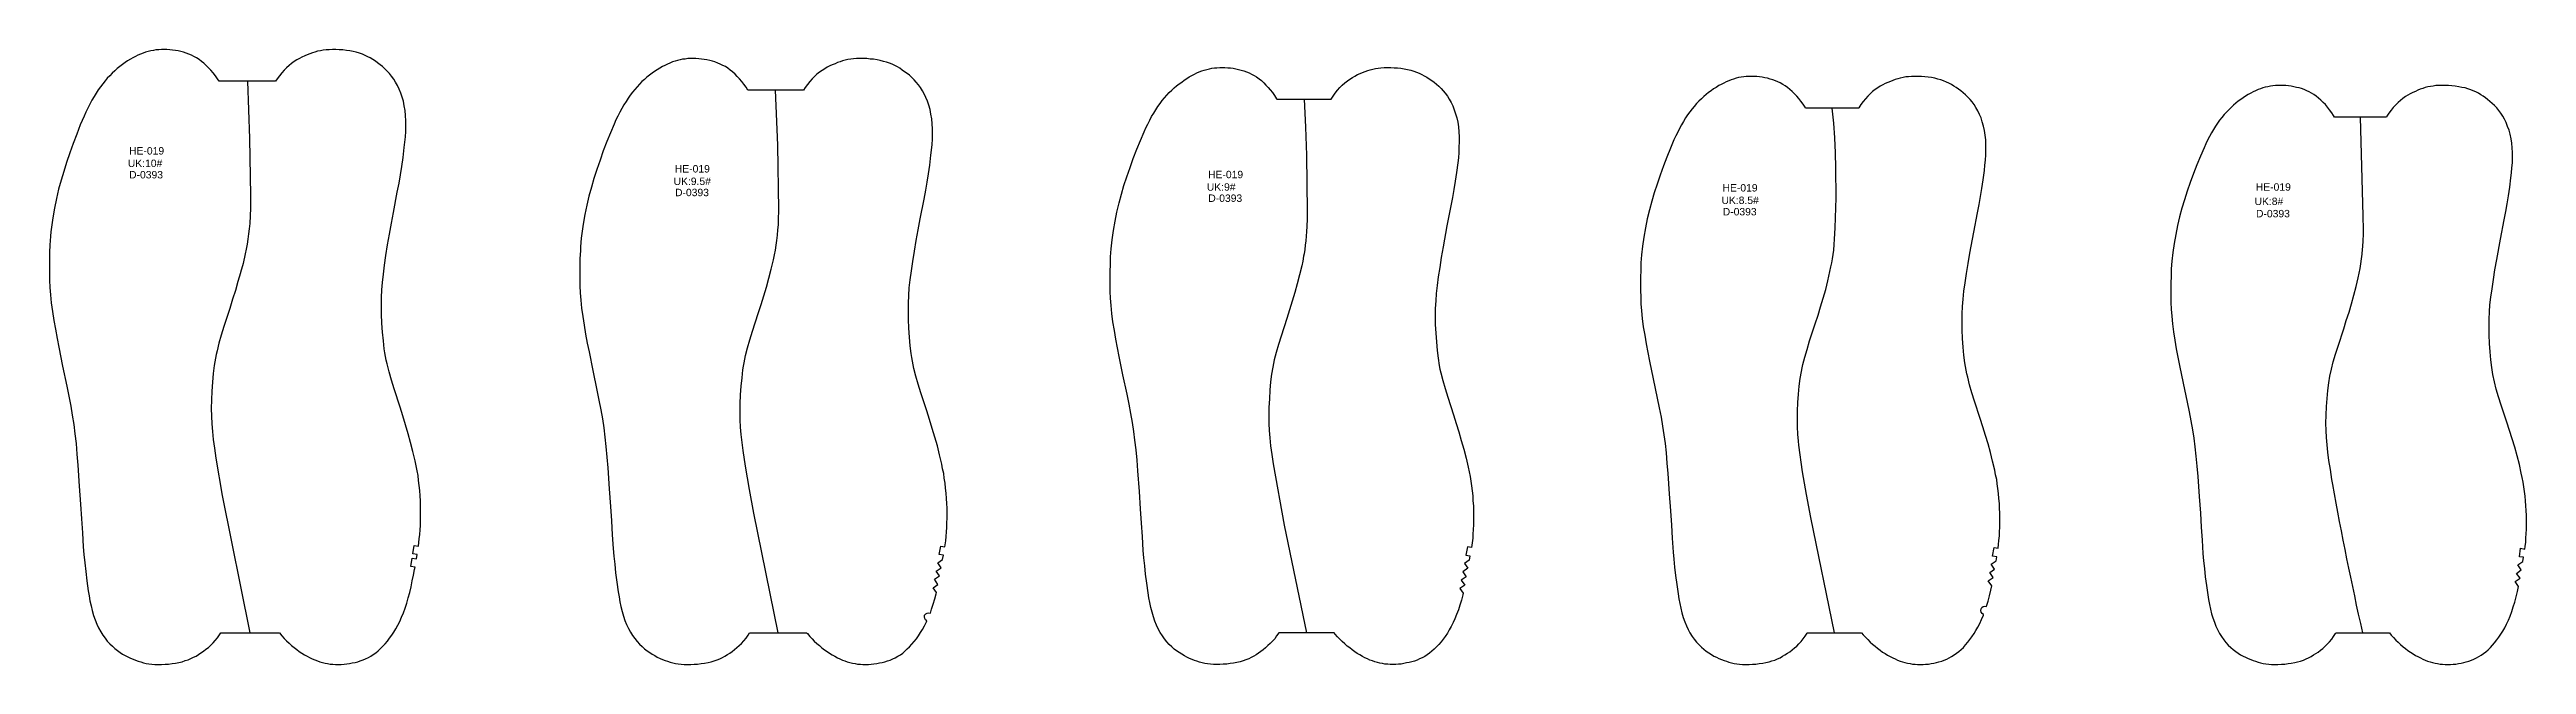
# Model space of a CAD drawing. Extents: x 0 to 4668, y 0 to 316.
# Drawn here: x 1005 to 2177, y 0 to 291 of the extents above; entities that cross this region are included whole.
import ezdxf

# ---------------------------------------------------------------- set-up
doc = ezdxf.new("R2010")
doc.units = 0
doc.layers.add('1', color=7, linetype='CONTINUOUS')
doc.layers.add('DEFAULT', color=7, linetype='CONTINUOUS')
doc.styles.add('ARIAL_REGULAR', font='arial.ttf')

msp = doc.modelspace()

# ---------------------------------------------------------------- linework, layer by layer
at = {"layer": 'DEFAULT', "color": 5}
for points in [[(1112.4, 276), (1085.7, 276), (1084.9, 277.2), (1083.9, 278.6), (1082.9, 280), (1081.8, 281.2), (1080.7, 282.4), (1079.6, 283.5), (1078.5, 284.5), (1077.4, 285.4), (1076.2, 286.3), (1075, 287), (1073.8, 287.7), (1072.6, 288.3), (1071.4, 288.8), (1070.1, 289.3), (1068.8, 289.7), (1067.6, 290), (1066.3, 290.3), (1065, 290.5), (1063.6, 290.7), (1062.3, 290.9), (1061, 291), (1059.7, 291), (1058.4, 291), (1057.1, 290.9), (1055.8, 290.8), (1054.6, 290.6), (1053.4, 290.3), (1052.1, 290.1), (1050.9, 289.7), (1049.7, 289.3), (1048.5, 288.8), (1047.3, 288.3), (1046.1, 287.7), (1044.9, 287.1), (1043.7, 286.4), (1042.4, 285.6), (1041.2, 284.8), (1040, 283.9), (1038.7, 283), (1037.5, 282), (1036.3, 280.9), (1035.1, 279.8), (1034, 278.6), (1032.8, 277.4), (1031.7, 276.1), (1030.6, 274.8), (1029.6, 273.4), (1028.5, 271.9), (1027.5, 270.3), (1026.5, 268.7), (1025.5, 267), (1024.6, 265.2), (1023.6, 263.3), (1022.7, 261.4), (1021.8, 259.5), (1020, 255.3), (1018.3, 251), (1016.6, 246.6), (1015, 242.1), (1013.5, 237.6), (1012.2, 233.3), (1010.9, 229.1), (1009.7, 224.9), (1008.7, 220.5), (1007.8, 216), (1007, 211.4), (1006.4, 206.9), (1006.1, 204.7), (1005.9, 202.6), (1005.8, 200.5), (1005.6, 198.6), (1005.5, 194.9), (1005.5, 191.5), (1005.5, 188.2), (1005.5, 185), (1005.5, 181.8), (1005.6, 178.4), (1005.9, 174.9), (1006.3, 171.1), (1006.8, 167), (1007.5, 162.8), (1008.2, 158.6), (1009, 154.3), (1009.8, 150.1), (1011.6, 141.2), (1013.6, 131.7), (1014.6, 126.9), (1015.5, 122.3), (1016.2, 117.9), (1016.9, 113.6), (1017.5, 109.2), (1018, 104.6), (1018.4, 99.5), (1018.8, 94.3), (1019.5, 84.3), (1020.1, 75.9), (1020.6, 68.9), (1021, 62.3), (1021.4, 55.6), (1021.7, 52), (1022.1, 48.1), (1022.6, 44), (1023.1, 39.5), (1023.8, 34.9), (1024.2, 32.5), (1024.6, 30.1), (1025.1, 27.8), (1025.7, 25.5), (1026.3, 23.2), (1027, 21.1), (1027.8, 19.1), (1028.7, 17.3), (1029.7, 15.5), (1030.7, 13.9), (1031.7, 12.4), (1032.8, 11.1), (1034, 9.8), (1035.2, 8.6), (1036.4, 7.6), (1037.6, 6.6), (1038.8, 5.7), (1040, 4.9), (1041.3, 4.2), (1042.5, 3.6), (1043.7, 3), (1045, 2.5), (1046.2, 2), (1047.4, 1.5), (1048.6, 1.2), (1049.9, 0.8), (1051.1, 0.5), (1052.5, 0.3), (1053.9, 0.2), (1055.3, 0), (1056.9, 0), (1058.5, 0), (1060.1, 0.1), (1061.8, 0.2), (1063.4, 0.4), (1065.1, 0.6), (1066.7, 1), (1068.2, 1.3), (1069.6, 1.8), (1071, 2.2), (1072.3, 2.8), (1073.6, 3.4), (1074.8, 4), (1076, 4.7), (1077.1, 5.5), (1078.3, 6.3), (1079.4, 7.2), (1080.6, 8.1), (1081.7, 9.1), (1082.8, 10.2), (1083.8, 11.3), (1084.9, 12.6), (1085.9, 14), (1086.5, 15), (1114, 15), (1114.2, 14.9), (1115.3, 13.6), (1116.4, 12.3), (1117.6, 11.2), (1118.8, 10.1), (1120, 9), (1121.2, 8), (1122.4, 7.1), (1123.6, 6.2), (1124.8, 5.4), (1126.1, 4.6), (1127.3, 3.9), (1128.5, 3.3), (1129.7, 2.7), (1130.9, 2.2), (1132.2, 1.7), (1133.4, 1.3), (1134.6, 0.9), (1135.8, 0.6), (1137, 0.4), (1138.3, 0.2), (1139.5, 0.1), (1140.8, 0), (1142.1, 0), (1143.4, 0), (1144.8, 0.1), (1146.1, 0.3), (1147.4, 0.4), (1148.7, 0.7), (1150, 1), (1151.3, 1.3), (1152.5, 1.7), (1153.8, 2.2), (1155, 2.7), (1156.3, 3.3), (1157.5, 3.9), (1158.6, 4.7), (1159.8, 5.5), (1161, 6.5), (1162.1, 7.5), (1163.2, 8.6), (1164.3, 9.8), (1165.3, 11), (1166.3, 12.4), (1167.4, 13.8), (1168.4, 15.3), (1169.3, 16.9), (1170.3, 18.6), (1171.2, 20.4), (1172, 22.4), (1172.9, 24.4), (1173.7, 26.6), (1174.5, 29), (1175.2, 31.5), (1175.9, 34.1), (1176.5, 36.8), (1177.1, 39.5), (1177.7, 42.3), (1178.2, 45), (1178.4, 46.1), (1176.4, 46.4), (1177.1, 50.3), (1179, 50), (1179.4, 52), (1177.4, 52.3), (1178, 56.3), (1180, 56), (1180.4, 59.4), (1180.6, 61.5), (1180.8, 63.7), (1180.9, 65.8), (1181, 68), (1181, 70.3), (1181, 72.6), (1181, 75), (1180.9, 77.4), (1180.8, 79.8), (1180.6, 82.3), (1180.4, 84.7), (1180.1, 87.1), (1179.8, 89.4), (1179.4, 91.7), (1178.9, 94), (1178.5, 96.3), (1177.4, 100.7), (1176.3, 105), (1175.1, 109.2), (1173.9, 113.4), (1172.6, 117.6), (1171.3, 121.8), (1168.5, 130.4), (1167.2, 134.5), (1166.1, 138.5), (1165.2, 142.2), (1164.8, 144), (1164.4, 145.7), (1164.1, 147.5), (1163.8, 149.3), (1163.4, 153.1), (1163, 157.2), (1162.7, 161.5), (1162.5, 165.7), (1162.5, 169.8), (1162.5, 173.6), (1162.7, 177.2), (1163, 180.8), (1163.4, 184.7), (1163.9, 189), (1164.6, 193.6), (1165.4, 198.5), (1166.3, 203.6), (1167.2, 208.8), (1168.2, 213.9), (1170, 223.5), (1170.8, 227.7), (1171.5, 231.7), (1172.1, 235.6), (1172.7, 239.9), (1173.3, 244.6), (1173.6, 247.1), (1173.8, 249.6), (1174, 252.2), (1174, 254.7), (1174, 257.3), (1173.9, 259.7), (1173.7, 262.1), (1173.3, 264.3), (1172.9, 266.5), (1172.3, 268.5), (1171.6, 270.4), (1170.9, 272.3), (1170.1, 274), (1169.2, 275.6), (1168.3, 277), (1167.3, 278.4), (1166.3, 279.6), (1165.2, 280.8), (1164.1, 281.9), (1163, 282.9), (1161.9, 283.8), (1160.7, 284.7), (1159.6, 285.5), (1158.4, 286.3), (1157.2, 287), (1156, 287.6), (1154.8, 288.2), (1153.5, 288.8), (1152.1, 289.2), (1150.6, 289.7), (1149.1, 290), (1147.5, 290.3), (1145.9, 290.6), (1144.2, 290.8), (1142.5, 290.9), (1140.9, 291), (1139.3, 291), (1137.8, 290.9), (1136.3, 290.8), (1134.9, 290.7), (1133.6, 290.4), (1132.3, 290.2), (1131, 289.8), (1129.8, 289.4), (1128.6, 289), (1127.4, 288.5), (1126.2, 288), (1124.9, 287.4), (1123.7, 286.8), (1122.5, 286.1), (1121.2, 285.3), (1120, 284.4), (1118.8, 283.4), (1117.6, 282.4), (1116.4, 281.2), (1115.3, 279.9), (1114.2, 278.6), (1113.1, 277.1)], [(1586.1, 267.5), (1611.8, 267.5), (1612.7, 269), (1613.8, 270.4), (1614.8, 271.8), (1616, 273), (1617.1, 274.2), (1618.3, 275.2), (1619.5, 276.1), (1620.7, 277), (1621.9, 277.7), (1623.1, 278.4), (1624.3, 279.1), (1625.5, 279.6), (1626.7, 280.1), (1627.9, 280.6), (1629.1, 281), (1630.3, 281.4), (1631.5, 281.7), (1632.8, 282), (1634.1, 282.2), (1635.4, 282.4), (1636.9, 282.5), (1638.4, 282.5), (1640, 282.5), (1641.6, 282.4), (1643.2, 282.3), (1644.8, 282.1), (1646.4, 281.9), (1648, 281.6), (1649.5, 281.2), (1650.9, 280.8), (1652.2, 280.3), (1653.5, 279.8), (1654.8, 279.2), (1655.9, 278.6), (1657.1, 277.9), (1658.2, 277.2), (1659.4, 276.4), (1660.5, 275.5), (1661.6, 274.6), (1662.7, 273.7), (1663.8, 272.6), (1664.8, 271.5), (1665.8, 270.3), (1666.8, 268.9), (1667.7, 267.5), (1668.6, 266), (1669.4, 264.3), (1670.1, 262.5), (1670.7, 260.6), (1671.3, 258.7), (1671.7, 256.6), (1672.1, 254.4), (1672.3, 252.1), (1672.4, 249.7), (1672.4, 247.3), (1672.3, 244.8), (1672.2, 242.3), (1672, 239.8), (1671.7, 237.4), (1671.1, 232.8), (1670.5, 228.7), (1669.9, 224.8), (1669.2, 221), (1668.4, 217), (1666.6, 207.6), (1664.8, 197.6), (1663.9, 192.6), (1663.2, 187.9), (1662.5, 183.4), (1662, 179.3), (1661.5, 175.5), (1661.3, 172), (1661.1, 168.5), (1661.1, 164.8), (1661.1, 160.8), (1661.3, 156.7), (1661.6, 152.6), (1662, 148.6), (1662.4, 144.9), (1663, 141.4), (1663.3, 139.7), (1663.7, 138), (1664.6, 134.4), (1665.7, 130.6), (1667, 126.5), (1669.7, 118.2), (1671, 114.1), (1672.2, 110.1), (1673.4, 106), (1674.6, 101.9), (1675.7, 97.7), (1676.7, 93.4), (1677.1, 91.2), (1677.6, 89), (1677.9, 86.8), (1678.3, 84.5), (1678.5, 82.1), (1678.8, 79.8), (1678.9, 77.4), (1679.1, 75.1), (1679.1, 72.7), (1679.2, 70.4), (1679.2, 68.2), (1679.1, 66), (1679, 63.8), (1678.9, 61.7), (1678.8, 59.7), (1678.6, 57.6), (1678.3, 55.3), (1676.3, 55.7), (1675.6, 51.7), (1677.5, 51.4), (1677.2, 49.4), (1674.9, 47.8), (1676.5, 45.5), (1674.1, 43.8), (1675.7, 41.5), (1673.4, 39.9), (1675, 37.6), (1672.7, 36), (1674.3, 33.7), (1674.1, 33), (1673.5, 30.5), (1672.7, 28.1), (1672, 25.8), (1671.2, 23.6), (1670.4, 21.6), (1669.5, 19.8), (1668.6, 18), (1667.7, 16.4), (1666.8, 14.8), (1665.8, 13.3), (1664.8, 12), (1663.8, 10.7), (1662.8, 9.4), (1661.7, 8.3), (1660.6, 7.2), (1659.5, 6.3), (1658.4, 5.4), (1657.3, 4.5), (1656.1, 3.8), (1654.9, 3.2), (1653.7, 2.6), (1652.5, 2.1), (1651.3, 1.6), (1650, 1.3), (1648.8, 0.9), (1647.5, 0.7), (1646.2, 0.4), (1645, 0.2), (1643.7, 0.1), (1642.4, 0), (1641.1, 0), (1639.8, 0), (1638.6, 0.1), (1637.3, 0.2), (1636.1, 0.4), (1634.9, 0.6), (1633.7, 0.9), (1632.5, 1.3), (1631.4, 1.7), (1630.2, 2.1), (1629, 2.6), (1627.8, 3.2), (1626.6, 3.8), (1625.4, 4.5), (1624.2, 5.2), (1623, 6), (1621.8, 6.9), (1620.6, 7.8), (1619.4, 8.7), (1618.3, 9.8), (1617.1, 10.8), (1616, 11.9), (1614.8, 13.1), (1613.7, 14.4), (1613.2, 15), (1587, 15), (1586, 13.6), (1585.1, 12.2), (1584.1, 11), (1583, 9.9), (1581.9, 8.9), (1580.8, 7.9), (1579.7, 7), (1578.6, 6.1), (1577.5, 5.3), (1576.4, 4.6), (1575.2, 3.9), (1574, 3.3), (1572.8, 2.7), (1571.5, 2.2), (1570.2, 1.7), (1568.7, 1.3), (1567.2, 0.9), (1565.7, 0.6), (1564.1, 0.4), (1562.4, 0.2), (1560.8, 0.1), (1559.2, 0), (1557.6, 0), (1556.1, 0), (1554.7, 0.2), (1553.3, 0.3), (1552, 0.5), (1550.8, 0.8), (1549.6, 1.1), (1548.3, 1.5), (1547.2, 1.9), (1546, 2.4), (1544.8, 2.9), (1543.6, 3.5), (1542.4, 4.1), (1541.1, 4.8), (1539.9, 5.6), (1538.7, 6.4), (1537.5, 7.3), (1536.4, 8.4), (1535.2, 9.5), (1534.1, 10.7), (1533, 12.1), (1532, 13.5), (1531, 15.1), (1530, 16.8), (1529.2, 18.6), (1528.4, 20.5), (1527.7, 22.6), (1527.1, 24.7), (1526.5, 27), (1526, 29.3), (1525.6, 31.6), (1525.2, 33.9), (1524.6, 38.4), (1524, 42.7), (1523.6, 46.7), (1523.2, 50.5), (1522.9, 54), (1522.5, 60.6), (1522.1, 66.9), (1521.6, 73.7), (1521.1, 81.9), (1520.4, 91.6), (1520, 96.7), (1519.5, 101.6), (1519, 106.1), (1518.5, 110.3), (1517.8, 114.5), (1517.1, 118.8), (1516.2, 123.2), (1515.3, 127.9), (1513.3, 137.1), (1511.5, 145.7), (1510.7, 149.9), (1510, 154), (1509.3, 158.1), (1508.6, 162.2), (1508.1, 166.1), (1507.7, 169.8), (1507.5, 173.3), (1507.3, 176.5), (1507.3, 179.6), (1507.3, 182.7), (1507.3, 185.9), (1507.4, 189.3), (1507.5, 192.9), (1507.8, 196.7), (1508.2, 200.9), (1508.8, 205.3), (1509.6, 209.7), (1510.5, 214.1), (1511.5, 218.4), (1512.6, 222.5), (1513.8, 226.6), (1515.2, 230.8), (1516.7, 235.1), (1518.2, 239.4), (1519.9, 243.8), (1521.6, 248), (1523.3, 252), (1524.2, 253.9), (1525.1, 255.7), (1526, 257.5), (1526.9, 259.3), (1527.9, 260.9), (1528.8, 262.5), (1529.8, 264), (1530.9, 265.5), (1531.9, 266.8), (1533, 268.1), (1534.1, 269.4), (1535.2, 270.6), (1536.4, 271.7), (1537.5, 272.8), (1538.7, 273.8), (1539.9, 274.7), (1541.1, 275.6), (1542.3, 276.5), (1543.5, 277.3), (1544.7, 278), (1545.9, 278.7), (1547.1, 279.3), (1548.3, 279.9), (1549.4, 280.4), (1550.6, 280.9), (1551.8, 281.3), (1553, 281.6), (1554.2, 281.9), (1555.4, 282.1), (1556.6, 282.3), (1557.8, 282.4), (1559.1, 282.5), (1560.4, 282.5), (1561.6, 282.5), (1562.9, 282.4), (1564.2, 282.3), (1565.5, 282.1), (1566.8, 281.9), (1568, 281.6), (1569.3, 281.3), (1570.5, 280.9), (1571.8, 280.4), (1573, 279.9), (1574.2, 279.4), (1575.4, 278.7), (1576.5, 278), (1577.7, 277.2), (1578.8, 276.3), (1579.9, 275.3), (1580.9, 274.2), (1582, 273.1), (1583, 271.9), (1584.1, 270.6), (1585, 269.2), (1586, 267.7)], [(2087.3, 15), (2112.5, 15), (2113.4, 13.9), (2114.5, 12.7), (2115.6, 11.5), (2116.7, 10.5), (2117.8, 9.4), (2119, 8.4), (2120.1, 7.5), (2121.3, 6.6), (2122.5, 5.8), (2123.7, 5.1), (2124.8, 4.3), (2126, 3.7), (2127.2, 3.1), (2128.3, 2.5), (2129.5, 2), (2130.6, 1.6), (2131.8, 1.2), (2132.9, 0.9), (2134.1, 0.6), (2135.3, 0.4), (2136.5, 0.2), (2137.7, 0.1), (2138.9, 0), (2140.2, 0), (2141.4, 0), (2142.7, 0.1), (2143.9, 0.2), (2145.2, 0.4), (2146.4, 0.6), (2147.7, 0.9), (2148.9, 1.2), (2150.1, 1.6), (2151.3, 2), (2152.5, 2.5), (2153.7, 3.1), (2154.8, 3.7), (2155.9, 4.4), (2157, 5.2), (2158.1, 6), (2159.2, 7), (2160.3, 8), (2161.3, 9.1), (2162.3, 10.3), (2163.3, 11.6), (2164.3, 12.9), (2165.2, 14.3), (2166.2, 15.8), (2167.1, 17.4), (2167.9, 19.1), (2168.8, 20.9), (2169.6, 22.9), (2170.4, 25), (2171.1, 27.2), (2171.8, 29.5), (2172.5, 32), (2173.1, 34.5), (2173.6, 36.9), (2172, 39.2), (2174.3, 40.8), (2172.6, 43.1), (2174.9, 44.8), (2173.3, 47.1), (2175.6, 48.7), (2175.9, 50.7), (2174, 51), (2174.6, 55), (2176.6, 54.6), (2176.8, 55.8), (2177, 57.8), (2177.1, 59.8), (2177.2, 61.9), (2177.3, 63.9), (2177.4, 66.1), (2177.4, 68.3), (2177.3, 70.5), (2177.2, 72.8), (2177.1, 75.1), (2176.9, 77.4), (2176.7, 79.6), (2176.5, 81.9), (2176.1, 84.1), (2175.8, 86.3), (2175.4, 88.4), (2174.9, 90.6), (2174, 94.7), (2172.9, 98.8), (2171.8, 102.8), (2170.6, 106.7), (2169.4, 110.7), (2168.1, 114.7), (2165.4, 122.7), (2164.2, 126.6), (2163.1, 130.3), (2162.2, 133.8), (2161.5, 137.2), (2161, 140.5), (2160.5, 144.1), (2160.2, 147.9), (2159.9, 151.9), (2159.7, 156), (2159.7, 159.8), (2159.7, 163.4), (2159.8, 166.8), (2160.1, 170.2), (2160.5, 173.8), (2161.1, 177.8), (2161.7, 182.2), (2162.4, 186.8), (2163.3, 191.6), (2165.1, 201.3), (2166.8, 210.4), (2167.6, 214.3), (2168.2, 218), (2168.9, 221.8), (2169.5, 225.8), (2170, 230.2), (2170.3, 232.6), (2170.5, 235), (2170.7, 237.4), (2170.7, 239.8), (2170.7, 242.2), (2170.6, 244.5), (2170.4, 246.7), (2170.1, 248.8), (2169.6, 250.9), (2169.1, 252.8), (2168.4, 254.6), (2167.7, 256.4), (2167, 258), (2166.1, 259.5), (2165.2, 260.9), (2164.3, 262.2), (2163.3, 263.4), (2162.3, 264.5), (2161.2, 265.5), (2160.1, 266.4), (2159, 267.3), (2157.9, 268.1), (2156.8, 268.9), (2155.7, 269.6), (2154.6, 270.3), (2153.4, 270.9), (2152.2, 271.4), (2151, 271.9), (2149.6, 272.4), (2148.3, 272.8), (2146.8, 273.1), (2145.3, 273.4), (2143.7, 273.7), (2142.1, 273.8), (2140.5, 274), (2138.9, 274), (2137.4, 274), (2135.9, 274), (2134.5, 273.9), (2133.2, 273.7), (2131.9, 273.5), (2130.7, 273.3), (2129.5, 273), (2128.3, 272.6), (2127.1, 272.2), (2126, 271.7), (2124.8, 271.2), (2123.6, 270.7), (2122.4, 270.1), (2121.3, 269.4), (2120.1, 268.7), (2118.9, 267.8), (2117.7, 266.9), (2116.6, 265.9), (2115.5, 264.8), (2114.3, 263.6), (2113.3, 262.3), (2112.3, 260.9), (2111.3, 259.4), (2111.1, 259), (2086.5, 259), (2086.1, 259.7), (2085.2, 261.1), (2084.2, 262.5), (2083.2, 263.7), (2082.2, 264.9), (2081.2, 266), (2080.1, 267.1), (2079, 268), (2077.9, 268.9), (2076.8, 269.7), (2075.7, 270.4), (2074.5, 271), (2073.4, 271.5), (2072.2, 272), (2071, 272.5), (2069.8, 272.8), (2068.5, 273.1), (2067.3, 273.4), (2066.1, 273.6), (2064.8, 273.8), (2063.5, 273.9), (2062.3, 274), (2061, 274), (2059.8, 274), (2058.6, 274), (2057.3, 273.8), (2056.2, 273.7), (2055, 273.4), (2053.8, 273.2), (2052.7, 272.8), (2051.5, 272.4), (2050.4, 272), (2049.2, 271.5), (2048.1, 271), (2046.9, 270.4), (2045.7, 269.7), (2044.5, 269), (2043.4, 268.2), (2042.2, 267.4), (2041, 266.5), (2039.9, 265.6), (2038.7, 264.6), (2037.6, 263.6), (2036.5, 262.5), (2035.4, 261.4), (2034.3, 260.2), (2033.2, 258.9), (2032.2, 257.6), (2031.2, 256.2), (2030.2, 254.7), (2029.3, 253.2), (2028.3, 251.6), (2027.4, 249.9), (2026.5, 248.1), (2025.6, 246.3), (2024.8, 244.5), (2023.1, 240.6), (2021.4, 236.5), (2019.8, 232.3), (2018.3, 228.1), (2016.9, 223.9), (2015.5, 219.9), (2014.3, 215.9), (2013.2, 211.9), (2012.2, 207.8), (2011.4, 203.5), (2010.6, 199.2), (2010, 194.9), (2009.6, 190.9), (2009.3, 187.2), (2009.2, 183.7), (2009.1, 180.4), (2009.1, 177.3), (2009.1, 174.3), (2009.1, 171.3), (2009.3, 168.2), (2009.5, 164.8), (2009.9, 161.2), (2010.4, 157.4), (2011, 153.4), (2011.7, 149.4), (2012.4, 145.4), (2013.2, 141.4), (2014.9, 133.1), (2016.8, 124.1), (2017.8, 119.6), (2018.6, 115.3), (2019.3, 111.1), (2020, 107.1), (2020.5, 103), (2021, 98.6), (2021.4, 93.9), (2021.8, 89), (2022.5, 79.5), (2023.1, 71.6), (2023.5, 65), (2023.9, 58.8), (2024.3, 52.5), (2024.6, 49.1), (2025, 45.4), (2025.4, 41.5), (2025.9, 37.3), (2026.6, 32.9), (2026.9, 30.7), (2027.4, 28.4), (2027.8, 26.2), (2028.4, 24), (2029, 22), (2029.7, 20), (2030.4, 18.1), (2031.3, 16.3), (2032.2, 14.7), (2033.1, 13.2), (2034.2, 11.7), (2035.2, 10.4), (2036.3, 9.2), (2037.5, 8.1), (2038.6, 7.1), (2039.8, 6.2), (2040.9, 5.4), (2042.1, 4.6), (2043.3, 4), (2044.5, 3.4), (2045.7, 2.8), (2046.9, 2.3), (2048, 1.9), (2049.2, 1.5), (2050.4, 1.1), (2051.6, 0.8), (2052.8, 0.5), (2054.1, 0.3), (2055.4, 0.1), (2056.8, 0), (2058.3, 0), (2059.8, 0), (2061.4, 0.1), (2063, 0.2), (2064.6, 0.4), (2066.1, 0.6), (2067.7, 0.9), (2069.1, 1.2), (2070.5, 1.6), (2071.8, 2.1), (2073.1, 2.6), (2074.3, 3.2), (2075.5, 3.8), (2076.6, 4.5), (2077.7, 5.2), (2078.8, 5.9), (2079.9, 6.8), (2081, 7.6), (2082.1, 8.6), (2083.1, 9.6), (2084.2, 10.7), (2085.2, 11.9), (2086.1, 13.2), (2087, 14.6)]]:
    msp.add_lwpolyline(points, close=True, dxfattribs=at)
for points in [[(1420.6, 20.7, -0.406467), (1419.5, 23.3, -0.406466), (1422.2, 24.3), (1422.8, 26.2), (1423.6, 28.5), (1424.3, 31), (1425, 33.5), (1425.1, 34), (1423.5, 36.3), (1425.8, 37.9), (1424.2, 40.3), (1426.6, 41.9), (1425, 44.2), (1427.3, 45.8), (1425.7, 48.1), (1428, 49.7), (1428.4, 51.7), (1426.4, 52.1), (1427.2, 56), (1429.1, 55.6), (1429.5, 58.5), (1429.7, 60.6), (1429.8, 62.7), (1430, 64.8), (1430, 67), (1430.1, 69.2), (1430.1, 71.5), (1430.1, 73.9), (1430, 76.2), (1429.8, 78.6), (1429.7, 81), (1429.4, 83.4), (1429.2, 85.8), (1428.8, 88.1), (1428.5, 90.4), (1428, 92.6), (1427.6, 94.8), (1426.6, 99.2), (1425.5, 103.4), (1424.3, 107.6), (1423.1, 111.7), (1421.8, 115.9), (1420.5, 120), (1417.7, 128.5), (1416.5, 132.6), (1415.3, 136.4), (1414.4, 140.1), (1414.1, 141.8), (1413.7, 143.6), (1413.4, 145.3), (1413.1, 147.1), (1412.7, 150.8), (1412.3, 154.9), (1412, 159.1), (1411.8, 163.3), (1411.8, 167.3), (1411.8, 171), (1412, 174.6), (1412.2, 178.2), (1412.7, 182), (1413.2, 186.2), (1413.9, 190.7), (1414.7, 195.5), (1415.5, 200.6), (1416.4, 205.7), (1417.4, 210.8), (1419.2, 220.2), (1420, 224.4), (1420.7, 228.2), (1421.3, 232.2), (1421.9, 236.3), (1422.5, 241), (1422.8, 243.4), (1423, 246), (1423.2, 248.5), (1423.2, 251), (1423.2, 253.5), (1423.1, 255.9), (1422.9, 258.2), (1422.5, 260.4), (1422.1, 262.6), (1421.5, 264.6), (1420.9, 266.5), (1420.1, 268.3), (1419.3, 270), (1418.5, 271.5), (1417.5, 273), (1416.6, 274.3), (1415.5, 275.6), (1414.5, 276.7), (1413.4, 277.8), (1412.3, 278.8), (1411.2, 279.7), (1410, 280.5), (1408.9, 281.3), (1407.8, 282.1), (1406.6, 282.8), (1405.4, 283.4), (1404.1, 284), (1402.8, 284.6), (1401.5, 285), (1400.1, 285.4), (1398.5, 285.8), (1397, 286.1), (1395.3, 286.4), (1393.7, 286.5), (1392.1, 286.7), (1390.4, 286.7), (1388.8, 286.8), (1387.3, 286.7), (1385.9, 286.6), (1384.5, 286.4), (1383.2, 286.2), (1381.9, 285.9), (1380.7, 285.6), (1379.5, 285.2), (1378.3, 284.8), (1377.1, 284.3), (1375.8, 283.8), (1374.6, 283.2), (1373.4, 282.6), (1372.2, 281.9), (1371, 281.1), (1369.7, 280.3), (1368.5, 279.3), (1367.4, 278.3), (1366.2, 277.1), (1365.1, 275.9), (1364, 274.5), (1362.9, 273), (1362.1, 271.8), (1335.9, 271.8), (1335, 273.2), (1334, 274.6), (1333, 275.9), (1331.9, 277.2), (1330.8, 278.3), (1329.8, 279.4), (1328.6, 280.4), (1327.5, 281.3), (1326.4, 282.1), (1325.2, 282.9), (1324, 283.5), (1322.8, 284.1), (1321.6, 284.6), (1320.3, 285.1), (1319.1, 285.5), (1317.8, 285.8), (1316.5, 286.1), (1315.2, 286.3), (1313.9, 286.5), (1312.6, 286.6), (1311.3, 286.7), (1310, 286.8), (1308.7, 286.7), (1307.5, 286.7), (1306.2, 286.5), (1305, 286.4), (1303.8, 286.1), (1302.6, 285.8), (1301.4, 285.5), (1300.2, 285.1), (1299, 284.6), (1297.8, 284.1), (1296.6, 283.5), (1295.4, 282.9), (1294.2, 282.2), (1292.9, 281.4), (1291.7, 280.6), (1290.5, 279.8), (1289.3, 278.8), (1288.1, 277.9), (1286.9, 276.8), (1285.7, 275.8), (1284.6, 274.6), (1283.5, 273.4), (1282.4, 272.1), (1281.3, 270.8), (1280.2, 269.4), (1279.2, 267.9), (1278.2, 266.4), (1277.2, 264.8), (1276.2, 263.1), (1275.3, 261.4), (1274.3, 259.5), (1273.4, 257.7), (1272.6, 255.7), (1270.8, 251.6), (1269.1, 247.4), (1267.4, 243), (1265.9, 238.6), (1264.4, 234.2), (1263, 230), (1261.8, 225.8), (1260.6, 221.6), (1259.6, 217.3), (1258.7, 212.9), (1257.9, 208.3), (1257.3, 203.9), (1257, 201.7), (1256.8, 199.6), (1256.7, 197.6), (1256.6, 195.7), (1256.4, 192.1), (1256.4, 188.7), (1256.4, 185.5), (1256.4, 182.3), (1256.4, 179.1), (1256.5, 175.9), (1256.8, 172.4), (1257.2, 168.6), (1257.7, 164.6), (1258.4, 160.5), (1259.1, 156.3), (1259.9, 152.1), (1260.7, 147.9), (1262.5, 139.1), (1264.4, 129.8), (1265.4, 125.1), (1266.3, 120.5), (1267, 116.2), (1267.7, 112), (1268.2, 107.6), (1268.7, 103.1), (1269.2, 98.1), (1269.6, 93), (1270.3, 83.1), (1270.9, 74.8), (1271.4, 67.9), (1271.7, 61.4), (1272.2, 54.8), (1272.5, 51.2), (1272.9, 47.4), (1273.3, 43.3), (1273.9, 39), (1274.5, 34.4), (1274.9, 32), (1275.3, 29.7), (1275.8, 27.4), (1276.4, 25.1), (1277, 22.9), (1277.7, 20.8), (1278.5, 18.9), (1279.4, 17), (1280.3, 15.3), (1281.3, 13.7), (1282.4, 12.3), (1283.5, 10.9), (1284.6, 9.6), (1285.8, 8.5), (1287, 7.4), (1288.2, 6.5), (1289.4, 5.6), (1290.6, 4.9), (1291.8, 4.2), (1293, 3.5), (1294.3, 2.9), (1295.5, 2.4), (1296.7, 1.9), (1297.9, 1.5), (1299.1, 1.1), (1300.3, 0.8), (1301.6, 0.5), (1302.9, 0.3), (1304.3, 0.2), (1305.7, 0), (1307.3, 0), (1308.8, 0), (1310.5, 0.1), (1312.1, 0.2), (1313.8, 0.4), (1315.4, 0.6), (1317, 0.9), (1318.5, 1.3), (1319.9, 1.7), (1321.3, 2.2), (1322.6, 2.7), (1323.8, 3.3), (1325, 4), (1326.2, 4.7), (1327.3, 5.4), (1328.5, 6.2), (1329.6, 7.1), (1330.7, 8), (1331.8, 9), (1332.9, 10), (1334, 11.2), (1335, 12.4), (1336, 13.8), (1336.7, 15), (1363.6, 15), (1364, 14.6), (1365.1, 13.3), (1366.2, 12.1), (1367.3, 11), (1368.5, 9.9), (1369.7, 8.9), (1370.9, 7.9), (1372.1, 7), (1373.3, 6.1), (1374.5, 5.3), (1375.8, 4.6), (1377, 3.9), (1378.2, 3.2), (1379.4, 2.7), (1380.6, 2.1), (1381.8, 1.7), (1382.9, 1.3), (1384.1, 0.9), (1385.3, 0.6), (1386.6, 0.4), (1387.8, 0.2), (1389.1, 0.1), (1390.3, 0), (1391.6, 0), (1392.9, 0), (1394.2, 0.1), (1395.5, 0.3), (1396.8, 0.4), (1398.1, 0.7), (1399.4, 0.9), (1400.7, 1.3), (1401.9, 1.7), (1403.2, 2.1), (1404.4, 2.6), (1405.6, 3.2), (1406.8, 3.9), (1408, 4.6), (1409.1, 5.4), (1410.2, 6.4), (1411.3, 7.4), (1412.4, 8.4), (1413.5, 9.6), (1414.6, 10.8), (1415.6, 12.2), (1416.6, 13.6), (1417.6, 15.1), (1418.5, 16.6), (1419.4, 18.3), (1420.3, 20.1)], [(1920.5, 23.7, -0.406464), (1919.3, 26.3, -0.406464), (1921.9, 27.5), (1921.9, 27.6), (1922.6, 30), (1923.3, 32.5), (1923.9, 35.1), (1924.4, 37.2), (1922.7, 39.5), (1925.1, 41.2), (1923.4, 43.5), (1925.7, 45.1), (1924.1, 47.4), (1926.4, 49), (1926.7, 51), (1924.8, 51.3), (1925.5, 55.3), (1927.4, 55), (1927.6, 56.7), (1927.8, 58.7), (1928, 60.8), (1928.1, 62.8), (1928.2, 64.9), (1928.2, 67.1), (1928.2, 69.3), (1928.2, 71.6), (1928.1, 73.9), (1928, 76.2), (1927.8, 78.6), (1927.6, 80.9), (1927.3, 83.2), (1927, 85.4), (1926.7, 87.6), (1926.2, 89.8), (1925.8, 92), (1924.8, 96.2), (1923.7, 100.3), (1922.6, 104.4), (1921.4, 108.4), (1920.2, 112.4), (1918.9, 116.4), (1916.2, 124.6), (1915, 128.6), (1913.9, 132.4), (1913, 135.9), (1912.6, 137.6), (1912.3, 139.3), (1911.7, 142.7), (1911.2, 146.3), (1910.9, 150.2), (1910.6, 154.3), (1910.4, 158.4), (1910.4, 162.3), (1910.4, 165.9), (1910.6, 169.4), (1910.8, 172.8), (1911.2, 176.6), (1911.8, 180.6), (1912.4, 185), (1913.2, 189.7), (1914, 194.6), (1915.9, 204.5), (1917.6, 213.7), (1918.4, 217.7), (1919.1, 221.4), (1919.7, 225.2), (1920.3, 229.3), (1920.9, 233.8), (1921.1, 236.2), (1921.4, 238.6), (1921.5, 241.1), (1921.6, 243.5), (1921.6, 245.9), (1921.5, 248.3), (1921.3, 250.5), (1920.9, 252.7), (1920.5, 254.8), (1919.9, 256.7), (1919.3, 258.6), (1918.6, 260.3), (1917.8, 262), (1916.9, 263.5), (1916, 264.9), (1915.1, 266.2), (1914.1, 267.4), (1913, 268.5), (1912, 269.6), (1910.9, 270.5), (1909.8, 271.4), (1908.7, 272.2), (1907.6, 273), (1906.4, 273.7), (1905.3, 274.4), (1904.1, 275.1), (1902.9, 275.6), (1901.6, 276.1), (1900.3, 276.6), (1898.9, 277), (1897.4, 277.4), (1895.9, 277.7), (1894.3, 277.9), (1892.7, 278.1), (1891.1, 278.2), (1889.5, 278.3), (1887.9, 278.3), (1886.4, 278.2), (1885, 278.1), (1883.7, 278), (1882.4, 277.8), (1881.1, 277.5), (1879.9, 277.2), (1878.7, 276.8), (1877.6, 276.4), (1876.4, 275.9), (1875.2, 275.4), (1874, 274.9), (1872.8, 274.3), (1871.6, 273.6), (1870.4, 272.8), (1869.2, 272), (1868, 271.1), (1866.9, 270), (1865.7, 268.9), (1864.6, 267.7), (1863.5, 266.4), (1862.5, 264.9), (1861.5, 263.4), (1861.5, 263.3), (1836.3, 263.3), (1836.1, 263.7), (1835.1, 265.2), (1834.1, 266.5), (1833.1, 267.8), (1832.1, 269), (1831, 270.1), (1830, 271.2), (1828.9, 272.1), (1827.8, 273), (1826.7, 273.8), (1825.5, 274.5), (1824.3, 275.2), (1823.2, 275.7), (1822, 276.2), (1820.8, 276.7), (1819.5, 277), (1818.3, 277.4), (1817, 277.6), (1815.8, 277.9), (1814.5, 278), (1813.2, 278.2), (1812, 278.3), (1810.7, 278.3), (1809.4, 278.3), (1808.2, 278.2), (1807, 278.1), (1805.8, 277.9), (1804.6, 277.7), (1803.4, 277.4), (1802.2, 277), (1801.1, 276.7), (1799.9, 276.2), (1798.7, 275.7), (1797.6, 275.1), (1796.4, 274.5), (1795.2, 273.9), (1794, 273.1), (1792.8, 272.4), (1791.6, 271.5), (1790.4, 270.6), (1789.3, 269.7), (1788.1, 268.7), (1787, 267.6), (1785.8, 266.5), (1784.7, 265.4), (1783.6, 264.1), (1782.6, 262.9), (1781.5, 261.5), (1780.5, 260.1), (1779.5, 258.6), (1778.6, 257), (1777.6, 255.4), (1776.7, 253.7), (1775.8, 251.9), (1774.9, 250.1), (1774, 248.2), (1772.3, 244.3), (1770.7, 240.1), (1769, 235.9), (1767.5, 231.6), (1766, 227.3), (1764.7, 223.2), (1763.5, 219.2), (1762.4, 215.1), (1761.4, 210.9), (1760.5, 206.6), (1759.7, 202.2), (1759.1, 197.9), (1758.7, 193.8), (1758.4, 190), (1758.3, 186.5), (1758.2, 183.2), (1758.2, 180), (1758.2, 177), (1758.3, 173.9), (1758.4, 170.7), (1758.6, 167.3), (1759, 163.7), (1759.5, 159.8), (1760.2, 155.8), (1760.9, 151.7), (1761.6, 147.6), (1762.4, 143.6), (1764.2, 135.1), (1766.1, 126), (1767, 121.4), (1767.9, 117), (1768.6, 112.8), (1769.3, 108.7), (1769.8, 104.5), (1770.3, 100.1), (1770.7, 95.3), (1771.1, 90.3), (1771.8, 80.7), (1772.4, 72.7), (1772.9, 65.9), (1773.2, 59.7), (1773.7, 53.2), (1774, 49.8), (1774.3, 46.1), (1774.8, 42.1), (1775.3, 37.9), (1776, 33.4), (1776.3, 31.1), (1776.8, 28.8), (1777.2, 26.6), (1777.8, 24.4), (1778.4, 22.3), (1779.1, 20.2), (1779.9, 18.3), (1780.7, 16.5), (1781.6, 14.9), (1782.6, 13.3), (1783.6, 11.9), (1784.7, 10.6), (1785.8, 9.4), (1787, 8.2), (1788.1, 7.2), (1789.3, 6.3), (1790.5, 5.5), (1791.7, 4.7), (1792.9, 4), (1794.1, 3.4), (1795.3, 2.9), (1796.5, 2.3), (1797.7, 1.9), (1798.8, 1.5), (1800, 1.1), (1801.2, 0.8), (1802.5, 0.5), (1803.8, 0.3), (1805.1, 0.1), (1806.5, 0), (1808, 0), (1809.6, 0), (1811.2, 0.1), (1812.8, 0.2), (1814.4, 0.4), (1816, 0.6), (1817.5, 0.9), (1819, 1.3), (1820.4, 1.7), (1821.7, 2.1), (1823, 2.7), (1824.2, 3.2), (1825.4, 3.9), (1826.5, 4.5), (1827.7, 5.3), (1828.8, 6), (1829.9, 6.9), (1831, 7.8), (1832.1, 8.7), (1833.1, 9.8), (1834.2, 10.9), (1835.2, 12.1), (1836.1, 13.4), (1837, 14.8), (1837.2, 15), (1862.8, 15), (1863.5, 14.1), (1864.6, 12.9), (1865.7, 11.8), (1866.9, 10.6), (1868, 9.6), (1869.2, 8.6), (1870.3, 7.7), (1871.5, 6.8), (1872.7, 5.9), (1873.9, 5.2), (1875.1, 4.4), (1876.3, 3.8), (1877.5, 3.1), (1878.6, 2.6), (1879.8, 2.1), (1881, 1.6), (1882.1, 1.2), (1883.3, 0.9), (1884.5, 0.6), (1885.7, 0.4), (1886.9, 0.2), (1888.1, 0.1), (1889.3, 0), (1890.6, 0), (1891.9, 0), (1893.1, 0.1), (1894.4, 0.2), (1895.7, 0.4), (1896.9, 0.6), (1898.2, 0.9), (1899.4, 1.2), (1900.7, 1.6), (1901.9, 2), (1903.1, 2.5), (1904.3, 3.1), (1905.4, 3.7), (1906.6, 4.5), (1907.7, 5.3), (1908.8, 6.1), (1909.9, 7.1), (1911, 8.1), (1912, 9.3), (1913, 10.5), (1914, 11.8), (1915, 13.1), (1916, 14.6), (1916.9, 16.1), (1917.8, 17.7), (1918.7, 19.4), (1919.5, 21.3), (1920.4, 23.3)]]:
    msp.add_lwpolyline(points, format="xyb", close=True, dxfattribs=at)
at = {"layer": 'DEFAULT', "color": 96}
for points in [[(1099.1, 276), (1100.1, 248.9), (1100.6, 221.9), (1100.5, 216), (1100.4, 212.3), (1100.2, 208.6), (1099.9, 206.1), (1099.6, 203.7), (1099.3, 201.3), (1098.9, 198.9), (1098.5, 196.6), (1098, 194.3), (1097, 189.8), (1095.8, 185.5), (1095.8, 185.4), (1094.6, 181.2), (1093.4, 177), (1092.1, 172.8), (1090.7, 168.5), (1088, 160), (1086.7, 155.9), (1085.6, 152), (1084.7, 148.4), (1084.3, 146.6), (1084, 144.9), (1083.7, 143.2), (1083.4, 141.4), (1082.9, 137.7), (1082.6, 133.6), (1082.3, 129.4), (1082.1, 125.2), (1082, 121.2), (1082.1, 117.5), (1082.2, 113.9), (1082.5, 110.3), (1082.9, 106.5), (1083.5, 102.3), (1084.2, 97.7), (1087.2, 80), (1100.3, 15)], [(1350.2, 15), (1338.7, 71.6), (1336.6, 82.8), (1334.7, 93.9), (1333.6, 101.3), (1332.7, 108.8), (1332.4, 112.3), (1332.2, 115.8), (1332.2, 119.5), (1332.2, 123.4), (1332.4, 127.6), (1332.7, 131.7), (1333.1, 135.7), (1333.5, 139.4), (1333.8, 141.1), (1334.1, 142.8), (1334.4, 144.5), (1334.8, 146.2), (1335.7, 149.8), (1336.8, 153.6), (1338.1, 157.7), (1340.8, 166.1), (1342.1, 170.3), (1343.4, 174.4), (1344.6, 178.6), (1345.8, 182.8), (1345.8, 182.8), (1345.8, 182.8), (1346.9, 187.1), (1348, 191.5), (1348.4, 193.8), (1348.9, 196.1), (1349.2, 198.4), (1349.6, 200.7), (1349.9, 203.1), (1350.1, 205.6), (1350.3, 208), (1350.4, 210.4), (1350.5, 215.1), (1350.1, 245.8), (1349, 271.8)], [(1599, 267.5), (1599.7, 254.2), (1600.1, 241), (1600.4, 214.4), (1600.4, 210.9), (1600.3, 207.3), (1600.2, 204.9), (1600, 202.6), (1599.8, 200.5), (1599.6, 198.4), (1599.3, 196.4), (1599, 194.3), (1598.8, 193.2), (1598.4, 190.9), (1597.9, 188.7), (1596.9, 184.3), (1595.8, 180.1), (1595.8, 180.1), (1594.6, 176), (1593.4, 171.9), (1592.1, 167.8), (1590.8, 163.7), (1588.1, 155.4), (1586.9, 151.4), (1585.8, 147.6), (1584.9, 144.1), (1584.5, 142.4), (1584.2, 140.7), (1583.6, 137.3), (1583.2, 133.7), (1582.8, 129.8), (1582.6, 125.7), (1582.4, 121.6), (1582.3, 117.7), (1582.4, 114.1), (1582.5, 110.7), (1582.8, 107.2), (1583.2, 103.5), (1583.7, 99.4), (1584.4, 94.9), (1589.6, 65.9), (1600.1, 15)], [(1850, 15), (1838.8, 69.6), (1836.8, 80.4), (1834.9, 91.2), (1833.1, 103.8), (1832.9, 105.6), (1832.7, 109), (1832.5, 112.4), (1832.5, 116), (1832.5, 119.8), (1832.7, 123.9), (1833, 127.9), (1833.3, 131.7), (1833.8, 135.3), (1834.3, 138.6), (1834.6, 140.3), (1835, 141.9), (1835.9, 145.4), (1837, 149.1), (1838.2, 153.1), (1840.9, 161.2), (1842.2, 165.3), (1843.4, 169.3), (1844.6, 173.3), (1845.8, 177.4), (1845.8, 177.4), (1845.8, 177.4), (1846.8, 181.6), (1847.8, 185.9), (1848.3, 188.1), (1848.7, 190), (1849, 192), (1849.3, 194), (1849.6, 196), (1849.8, 198.7), (1850, 201.3), (1850.3, 206.6), (1850.7, 220.8), (1850.6, 235), (1850.4, 242.1), (1850.1, 249.2), (1849.6, 256.2), (1848.9, 263.3)]]:
    msp.add_lwpolyline(points, dxfattribs=at)
msp.add_lwpolyline([(2099.9, 15, -0.010374), (2085.7, 85.2), (2085.3, 87.6), (2084.6, 92.2), (2083.9, 96.5), (2083.4, 100.4), (2083, 104), (2082.7, 107.4), (2082.6, 110.7), (2082.5, 114.2), (2082.6, 118), (2082.8, 122), (2083.1, 125.9), (2083.4, 129.7), (2083.8, 133.2), (2084.4, 136.5), (2085.1, 139.8), (2085.9, 143.2), (2087, 146.8), (2088.2, 150.7), (2090.9, 158.8), (2092.1, 162.8), (2093.4, 166.7), (2094.6, 170.7), (2095.7, 174.7), (2095.7, 174.7), (2095.7, 174.7), (2096.8, 178.8), (2097.8, 183), (2098.2, 185.2), (2098.6, 187.4), (2099, 189.6), (2099.3, 191.9), (2099.6, 194.2), (2099.8, 196.5), (2099.9, 197.7), (2100.1, 200.6), (2100.2, 203.5), (2100.2, 205.7), (2100.1, 212.3), (2098.8, 259)], format="xyb", dxfattribs=at)

# ---------------------------------------------------------------- texts
at = {"layer": '1', "color": 1, "style": 'ARIAL_REGULAR'}
for s, p in [('UK:10#', (1042.5, 235.4)), ('HE-019', (1043.1, 241.3)), ('HE-019', (1301.3, 232.8)), ('D-0393', (1043.1, 230)), ('UK:9.5#', (1300.7, 226.9)), ('D-0393', (1301.4, 221.6)), ('UK:9#', (1553, 224.2)), ('HE-019', (1553.6, 230.1)), ('HE-019', (1797, 223.8)), ('HE-019', (2049.3, 224.2)), ('D-0393', (1553.7, 218.9)), ('UK:8.5#', (1796.5, 217.9)), ('D-0393', (1797.1, 212.5)), ('UK:8#', (2048.7, 217.4)), ('D-0393', (2049.4, 211.6))]:
    msp.add_text(s, height=3.5, dxfattribs=at).set_placement(p)

doc.saveas('drawing.dxf')
